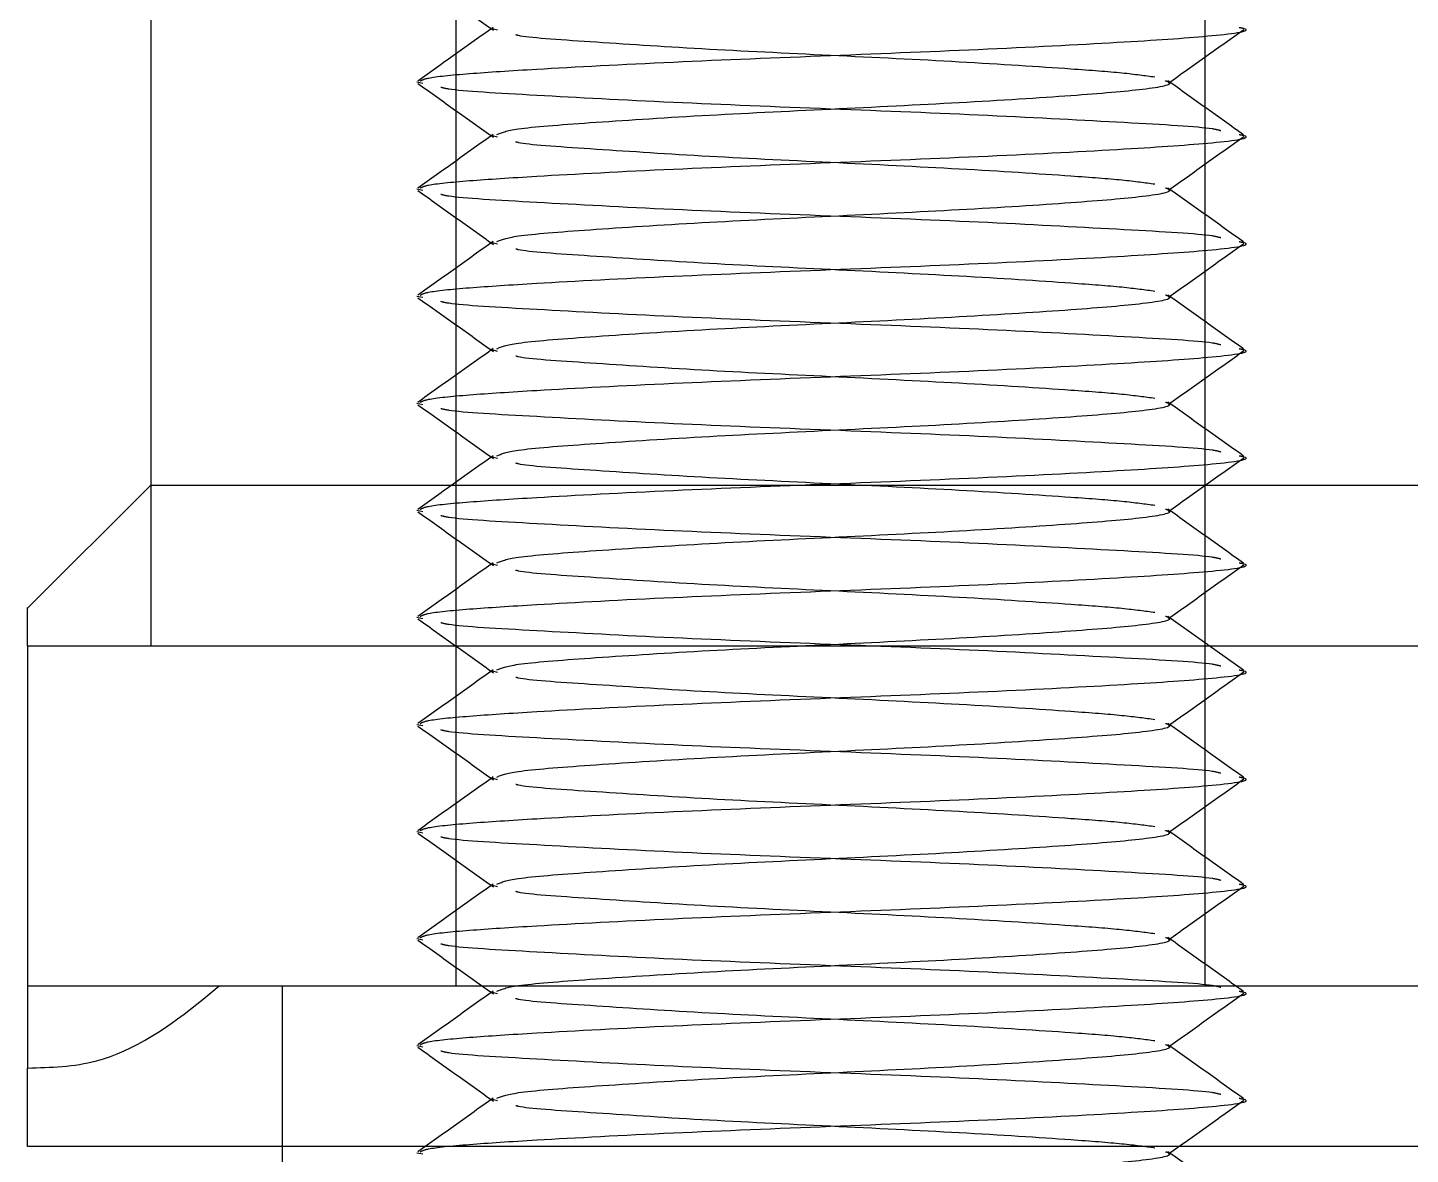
# Model space of a CAD drawing. Header units: metres. Extents: x 0 to 63075, y 0 to 44550.
# Drawn here: x 13856.6 to 13882.44, y 27117.81 to 27138.86 of the extents above; entities that cross this region are included whole.
import ezdxf

# ---------------------------------------------------------------- set-up
doc = ezdxf.new("R2010")
doc.units = ezdxf.units.M
doc.header["$LTSCALE"] = 75
doc.linetypes.add('HIDDEN2', pattern=[4.7625, 3.175, -1.5875])
for name, color, linetype in [('SDM', 7, 'Continuous'), ('SL4', 4, 'Continuous'), ('ST1', 7, 'HIDDEN2')]:
    doc.layers.add(name, color=color, linetype=linetype)

# ---------------------------------------------------------------- blocks, each defined once
blk = doc.blocks.new('A$Cb6dca9d5')
at = {"layer": 'SL4'}
for p, q in [((12.435, 411.544), (12.435, 390.544)), ((12.435, 390.544), (10.135, 388.244)), ((12.435, 390.544), (37.835, 390.544)), ((10.135, 387.544), (10.135, 381.194)), ((10.135, 387.544), (41.885, 387.544)), ((10.135, 381.194), (10.135, 379.657)), ((10.135, 381.194), (13.71, 381.194)), ((10.135, 381.194), (41.885, 381.194)), ((14.892, 381.194), (14.892, 378.194)), ((14.892, 378.194), (10.135, 378.194)), ((37.122, 378.194), (14.892, 378.194)), ((14.892, 378.194), (14.892, 86.437))]:
    blk.add_line(p, q, dxfattribs=at)
for points, knots in [([(10.135, 387.544), (10.135, 387.729), (10.135, 388.101), (10.135, 388.302), (10.135, 388.242), (10.135, 388.241)], [0, 0, 0, 0, 0.490595, 0.990835, 1, 1, 1, 1]), ([(32.209, 387.544), (32.187, 387.56), (32.158, 387.581), (32.128, 387.602), (32.119, 387.608)], [0, 0, 0, 0, 0.728224, 1, 1, 1, 1]), ([(10.135, 379.657), (10.567, 379.669), (11.721, 379.701), (12.895, 380.509), (13.611, 381.111), (13.71, 381.194)], [0, 0, 0, 0, 0.340267, 0.908995, 1, 1, 1, 1]), ([(10.135, 378.194), (10.135, 378.26), (10.135, 378.425), (10.135, 379.196), (10.135, 379.657)], [0, 0, 0, 0, 0.40124, 1, 1, 1, 1])]:
    blk.add_open_spline(points, degree=3, knots=knots, dxfattribs=at)
at = {"layer": 'ST1'}
for p, q in [((18.135, 412.544), (18.135, 387.544)), ((32.135, 387.544), (32.135, 412.544)), ((18.915, 399.042), (18.814, 399.069)), ((17.515, 398.046), (17.408, 398.069)), ((18.915, 397.042), (18.814, 397.069)), ((17.515, 396.046), (17.408, 396.069)), ((18.915, 395.042), (18.814, 395.069)), ((17.515, 394.046), (17.408, 394.069)), ((18.915, 393.042), (18.814, 393.069)), ((17.515, 392.046), (17.408, 392.069)), ((18.915, 391.042), (18.814, 391.069)), ((12.435, 390.544), (12.435, 387.544)), ((12.435, 390.544), (12.435, 387.544)), ((17.515, 390.046), (17.408, 390.069)), ((18.915, 389.042), (18.814, 389.069)), ((17.515, 388.046), (17.408, 388.069)), ((32.119, 387.608), (31.439, 388.093)), ((18.135, 387.544), (18.135, 381.194)), ((32.135, 381.194), (32.135, 387.544)), ((32.849, 387.088), (32.209, 387.544)), ((18.915, 387.042), (18.814, 387.069)), ((17.515, 386.046), (17.408, 386.069)), ((18.915, 385.042), (18.814, 385.069)), ((17.515, 384.046), (17.408, 384.069)), ((18.915, 383.042), (18.814, 383.069)), ((17.515, 382.046), (17.408, 382.069)), ((14.892, 381.194), (14.892, 378.194)), ((14.892, 381.194), (14.892, 86.437)), ((18.915, 381.042), (18.814, 381.069)), ((17.515, 380.046), (17.408, 380.069)), ((18.915, 379.042), (18.814, 379.069)), ((17.515, 378.046), (17.408, 378.069))]:
    blk.add_line(p, q, dxfattribs=at)
for points, knots in [([(17.426, 400.045), (17.661, 399.878), (18.131, 399.543), (18.601, 399.208), (18.836, 399.041)], [0, 0, 0, 0, 0.500089, 1, 1, 1, 1]), ([(18.831, 399.093), (18.596, 398.926), (18.127, 398.591), (17.658, 398.257), (17.423, 398.09)], [0, 0, 0, 0, 0.4999583, 1, 1, 1, 1]), ([(17.466, 398.09), (17.501, 398.109), (17.589, 398.159), (18.318, 398.231), (19.772, 398.325), (22.098, 398.448), (25.136, 398.569), (28.168, 398.689), (30.757, 398.825), (32.389, 398.938), (33.063, 399.032), (32.805, 399.082), (32.771, 399.088)], [0, 0, 0, 0, 0.055573, 0.142553, 0.229074, 0.356478, 0.480628, 0.604778, 0.732181, 0.854555, 0.980855, 1, 1, 1, 1]), ([(31.195, 398.163), (31.012, 398.188), (30.646, 398.239), (29.468, 398.328), (27.621, 398.448), (25.139, 398.569), (22.633, 398.689), (20.614, 398.826), (19.43, 398.902), (19.269, 398.949), (19.254, 398.953)], [0, 0, 0, 0, 0.098651, 0.197725, 0.357803, 0.513786, 0.669769, 0.829847, 0.983594, 1, 1, 1, 1]), ([(31.45, 398.053), (31.684, 398.221), (32.153, 398.555), (32.623, 398.889), (32.857, 399.056)], [0, 0, 0, 0, 0.499967, 1, 1, 1, 1]), ([(18.902, 397.092), (18.987, 397.128), (19.171, 397.206), (20.569, 397.312), (22.645, 397.448), (25.137, 397.569), (27.617, 397.689), (29.729, 397.825), (31.089, 397.938), (31.58, 398.033), (31.416, 398.084), (31.391, 398.092)], [0, 0, 0, 0, 0.1034259, 0.2257113, 0.3530321, 0.4770962, 0.6011602, 0.728481, 0.8507664, 0.976983, 1, 1, 1, 1]), ([(32.849, 397.088), (32.614, 397.256), (32.144, 397.591), (31.674, 397.926), (31.439, 398.093)], [0, 0, 0, 0, 0.500092, 1, 1, 1, 1]), ([(17.426, 398.045), (17.661, 397.878), (18.131, 397.543), (18.601, 397.208), (18.836, 397.041)], [0, 0, 0, 0, 0.5000892, 1, 1, 1, 1]), ([(32.429, 397.162), (32.384, 397.174), (32.181, 397.228), (30.682, 397.311), (28.187, 397.448), (25.135, 397.569), (22.082, 397.689), (19.591, 397.826), (18.1, 397.908), (17.898, 397.961), (17.857, 397.972)], [0, 0, 0, 0, 0.0430959, 0.1932977, 0.3496734, 0.5020562, 0.6544389, 0.8108146, 0.9610164, 1, 1, 1, 1]), ([(18.831, 397.093), (18.596, 396.926), (18.127, 396.591), (17.658, 396.257), (17.423, 396.09)], [0, 0, 0, 0, 0.4999583, 1, 1, 1, 1]), ([(17.466, 396.09), (17.501, 396.109), (17.589, 396.159), (18.318, 396.231), (19.772, 396.325), (22.098, 396.448), (25.136, 396.569), (28.168, 396.689), (30.757, 396.825), (32.389, 396.938), (33.063, 397.032), (32.805, 397.082), (32.771, 397.088)], [0, 0, 0, 0, 0.055573, 0.142553, 0.229074, 0.356478, 0.480628, 0.604778, 0.732181, 0.854555, 0.980855, 1, 1, 1, 1]), ([(31.45, 396.053), (31.684, 396.221), (32.153, 396.555), (32.623, 396.889), (32.857, 397.056)], [0, 0, 0, 0, 0.4999673, 1, 1, 1, 1]), ([(31.195, 396.163), (31.012, 396.188), (30.646, 396.239), (29.468, 396.328), (27.621, 396.448), (25.139, 396.569), (22.633, 396.689), (20.614, 396.826), (19.43, 396.902), (19.269, 396.949), (19.254, 396.953)], [0, 0, 0, 0, 0.098651, 0.197725, 0.357803, 0.513786, 0.669769, 0.829847, 0.983594, 1, 1, 1, 1]), ([(17.426, 396.045), (17.661, 395.878), (18.131, 395.543), (18.601, 395.208), (18.836, 395.041)], [0, 0, 0, 0, 0.500089, 1, 1, 1, 1]), ([(18.902, 395.092), (18.987, 395.128), (19.171, 395.206), (20.569, 395.312), (22.645, 395.448), (25.137, 395.569), (27.617, 395.689), (29.729, 395.825), (31.089, 395.938), (31.58, 396.033), (31.416, 396.084), (31.391, 396.092)], [0, 0, 0, 0, 0.1034259, 0.2257113, 0.3530321, 0.4770962, 0.6011602, 0.728481, 0.8507664, 0.976983, 1, 1, 1, 1]), ([(32.849, 395.088), (32.614, 395.256), (32.144, 395.591), (31.674, 395.926), (31.439, 396.093)], [0, 0, 0, 0, 0.500092, 1, 1, 1, 1]), ([(32.429, 395.162), (32.384, 395.174), (32.181, 395.228), (30.682, 395.311), (28.187, 395.448), (25.135, 395.569), (22.082, 395.689), (19.591, 395.826), (18.1, 395.908), (17.898, 395.961), (17.857, 395.972)], [0, 0, 0, 0, 0.043096, 0.193298, 0.349673, 0.502056, 0.654439, 0.810815, 0.961016, 1, 1, 1, 1]), ([(18.831, 395.093), (18.596, 394.926), (18.127, 394.591), (17.658, 394.257), (17.423, 394.09)], [0, 0, 0, 0, 0.499958, 1, 1, 1, 1]), ([(17.466, 394.09), (17.501, 394.109), (17.589, 394.159), (18.318, 394.231), (19.772, 394.325), (22.098, 394.448), (25.136, 394.569), (28.168, 394.689), (30.757, 394.825), (32.389, 394.938), (33.063, 395.032), (32.805, 395.082), (32.771, 395.088)], [0, 0, 0, 0, 0.055573, 0.142553, 0.229074, 0.356478, 0.480628, 0.604778, 0.732181, 0.854555, 0.980855, 1, 1, 1, 1]), ([(31.45, 394.053), (31.684, 394.221), (32.153, 394.555), (32.623, 394.889), (32.857, 395.056)], [0, 0, 0, 0, 0.4999673, 1, 1, 1, 1]), ([(31.195, 394.163), (31.012, 394.188), (30.646, 394.239), (29.468, 394.328), (27.621, 394.448), (25.139, 394.569), (22.633, 394.689), (20.614, 394.826), (19.43, 394.902), (19.269, 394.949), (19.254, 394.953)], [0, 0, 0, 0, 0.098651, 0.197725, 0.357803, 0.513786, 0.669769, 0.829847, 0.983594, 1, 1, 1, 1]), ([(17.426, 394.045), (17.661, 393.878), (18.131, 393.543), (18.601, 393.208), (18.836, 393.041)], [0, 0, 0, 0, 0.5000892, 1, 1, 1, 1]), ([(32.429, 393.162), (32.384, 393.174), (32.181, 393.228), (30.682, 393.311), (28.187, 393.448), (25.135, 393.569), (22.082, 393.689), (19.591, 393.826), (18.1, 393.908), (17.898, 393.961), (17.857, 393.972)], [0, 0, 0, 0, 0.043096, 0.193298, 0.349673, 0.502056, 0.654439, 0.810815, 0.961016, 1, 1, 1, 1]), ([(18.902, 393.092), (18.987, 393.128), (19.171, 393.206), (20.569, 393.312), (22.645, 393.448), (25.137, 393.569), (27.617, 393.689), (29.729, 393.825), (31.089, 393.938), (31.58, 394.033), (31.416, 394.084), (31.391, 394.092)], [0, 0, 0, 0, 0.103426, 0.225711, 0.353032, 0.477096, 0.60116, 0.728481, 0.850766, 0.976983, 1, 1, 1, 1]), ([(32.849, 393.088), (32.614, 393.256), (32.144, 393.591), (31.674, 393.926), (31.439, 394.093)], [0, 0, 0, 0, 0.500092, 1, 1, 1, 1]), ([(18.831, 393.093), (18.596, 392.926), (18.127, 392.591), (17.658, 392.257), (17.423, 392.09)], [0, 0, 0, 0, 0.499958, 1, 1, 1, 1]), ([(17.466, 392.09), (17.501, 392.109), (17.589, 392.159), (18.318, 392.231), (19.772, 392.325), (22.098, 392.448), (25.136, 392.569), (28.168, 392.689), (30.757, 392.825), (32.389, 392.938), (33.063, 393.032), (32.805, 393.082), (32.771, 393.088)], [0, 0, 0, 0, 0.055573, 0.142553, 0.229074, 0.356478, 0.480628, 0.604778, 0.732181, 0.854555, 0.980855, 1, 1, 1, 1]), ([(31.195, 392.163), (31.012, 392.188), (30.646, 392.239), (29.468, 392.328), (27.621, 392.448), (25.139, 392.569), (22.633, 392.689), (20.614, 392.826), (19.43, 392.902), (19.269, 392.949), (19.254, 392.953)], [0, 0, 0, 0, 0.098651, 0.197725, 0.357803, 0.513786, 0.669769, 0.829847, 0.983594, 1, 1, 1, 1]), ([(31.45, 392.053), (31.684, 392.221), (32.153, 392.555), (32.623, 392.889), (32.857, 393.056)], [0, 0, 0, 0, 0.499967, 1, 1, 1, 1]), ([(17.426, 392.045), (17.661, 391.878), (18.131, 391.543), (18.601, 391.208), (18.836, 391.041)], [0, 0, 0, 0, 0.500089, 1, 1, 1, 1]), ([(32.429, 391.162), (32.384, 391.174), (32.181, 391.228), (30.682, 391.311), (28.187, 391.448), (25.135, 391.569), (22.082, 391.689), (19.591, 391.826), (18.1, 391.908), (17.898, 391.961), (17.857, 391.972)], [0, 0, 0, 0, 0.043096, 0.193298, 0.349673, 0.502056, 0.654439, 0.810815, 0.961016, 1, 1, 1, 1]), ([(18.902, 391.092), (18.987, 391.128), (19.171, 391.206), (20.569, 391.312), (22.645, 391.448), (25.137, 391.569), (27.617, 391.689), (29.729, 391.825), (31.089, 391.938), (31.58, 392.033), (31.416, 392.084), (31.391, 392.092)], [0, 0, 0, 0, 0.103426, 0.225711, 0.353032, 0.477096, 0.60116, 0.728481, 0.850766, 0.976983, 1, 1, 1, 1]), ([(32.849, 391.088), (32.614, 391.256), (32.144, 391.591), (31.674, 391.926), (31.439, 392.093)], [0, 0, 0, 0, 0.500092, 1, 1, 1, 1]), ([(18.831, 391.093), (18.596, 390.926), (18.127, 390.591), (17.658, 390.257), (17.423, 390.09)], [0, 0, 0, 0, 0.4999583, 1, 1, 1, 1]), ([(17.466, 390.09), (17.501, 390.109), (17.589, 390.159), (18.318, 390.231), (19.772, 390.325), (22.098, 390.448), (25.136, 390.569), (28.168, 390.689), (30.757, 390.825), (32.389, 390.938), (33.063, 391.032), (32.805, 391.082), (32.771, 391.088)], [0, 0, 0, 0, 0.055573, 0.142553, 0.229074, 0.356478, 0.480628, 0.604778, 0.732181, 0.854555, 0.980855, 1, 1, 1, 1]), ([(31.195, 390.163), (31.012, 390.188), (30.646, 390.239), (29.468, 390.328), (27.621, 390.448), (25.139, 390.569), (22.633, 390.689), (20.614, 390.826), (19.43, 390.902), (19.269, 390.949), (19.254, 390.953)], [0, 0, 0, 0, 0.098651, 0.197725, 0.357803, 0.513786, 0.669769, 0.829847, 0.983594, 1, 1, 1, 1]), ([(31.45, 390.053), (31.684, 390.221), (32.153, 390.555), (32.623, 390.889), (32.857, 391.056)], [0, 0, 0, 0, 0.499967, 1, 1, 1, 1]), ([(18.902, 389.092), (18.987, 389.128), (19.171, 389.206), (20.569, 389.312), (22.645, 389.448), (25.137, 389.569), (27.617, 389.689), (29.729, 389.825), (31.089, 389.938), (31.58, 390.033), (31.416, 390.084), (31.391, 390.092)], [0, 0, 0, 0, 0.103426, 0.225711, 0.353032, 0.477096, 0.60116, 0.728481, 0.850766, 0.976983, 1, 1, 1, 1]), ([(32.849, 389.088), (32.614, 389.256), (32.144, 389.591), (31.674, 389.926), (31.439, 390.093)], [0, 0, 0, 0, 0.500092, 1, 1, 1, 1]), ([(17.426, 390.045), (17.661, 389.878), (18.131, 389.543), (18.601, 389.208), (18.836, 389.041)], [0, 0, 0, 0, 0.500089, 1, 1, 1, 1]), ([(32.429, 389.162), (32.384, 389.174), (32.181, 389.228), (30.682, 389.311), (28.187, 389.448), (25.135, 389.569), (22.082, 389.689), (19.591, 389.826), (18.1, 389.908), (17.898, 389.961), (17.857, 389.972)], [0, 0, 0, 0, 0.043096, 0.193298, 0.349673, 0.502056, 0.654439, 0.810815, 0.961016, 1, 1, 1, 1]), ([(18.831, 389.093), (18.596, 388.926), (18.127, 388.591), (17.658, 388.257), (17.423, 388.09)], [0, 0, 0, 0, 0.499958, 1, 1, 1, 1]), ([(17.466, 388.09), (17.501, 388.109), (17.589, 388.159), (18.318, 388.231), (19.772, 388.325), (22.098, 388.448), (25.136, 388.569), (28.168, 388.689), (30.757, 388.825), (32.389, 388.938), (33.063, 389.032), (32.805, 389.082), (32.771, 389.088)], [0, 0, 0, 0, 0.055573, 0.142553, 0.229074, 0.356478, 0.480628, 0.604778, 0.732181, 0.854555, 0.980855, 1, 1, 1, 1]), ([(31.45, 388.053), (31.684, 388.221), (32.153, 388.555), (32.623, 388.889), (32.857, 389.056)], [0, 0, 0, 0, 0.499967, 1, 1, 1, 1]), ([(31.195, 388.163), (31.012, 388.188), (30.646, 388.239), (29.468, 388.328), (27.621, 388.448), (25.139, 388.569), (22.633, 388.689), (20.614, 388.826), (19.43, 388.902), (19.269, 388.949), (19.254, 388.953)], [0, 0, 0, 0, 0.098651, 0.197725, 0.357803, 0.513786, 0.669769, 0.829847, 0.983594, 1, 1, 1, 1]), ([(17.426, 388.045), (17.661, 387.878), (18.131, 387.543), (18.601, 387.208), (18.836, 387.041)], [0, 0, 0, 0, 0.5000892, 1, 1, 1, 1]), ([(18.902, 387.092), (18.987, 387.128), (19.171, 387.206), (20.569, 387.312), (22.645, 387.448), (25.137, 387.569), (27.617, 387.689), (29.729, 387.825), (31.089, 387.938), (31.58, 388.033), (31.416, 388.084), (31.391, 388.092)], [0, 0, 0, 0, 0.103426, 0.225711, 0.353032, 0.477096, 0.60116, 0.728481, 0.850766, 0.976983, 1, 1, 1, 1]), ([(32.429, 387.162), (32.384, 387.174), (32.181, 387.228), (30.682, 387.311), (28.187, 387.448), (25.135, 387.569), (22.082, 387.689), (19.591, 387.826), (18.1, 387.908), (17.898, 387.961), (17.857, 387.972)], [0, 0, 0, 0, 0.043096, 0.193298, 0.349673, 0.502056, 0.654439, 0.810815, 0.961016, 1, 1, 1, 1]), ([(18.831, 387.093), (18.596, 386.926), (18.127, 386.591), (17.658, 386.257), (17.423, 386.09)], [0, 0, 0, 0, 0.499958, 1, 1, 1, 1]), ([(17.466, 386.09), (17.501, 386.109), (17.589, 386.159), (18.318, 386.231), (19.772, 386.325), (22.098, 386.448), (25.136, 386.569), (28.168, 386.689), (30.757, 386.825), (32.389, 386.938), (33.063, 387.032), (32.805, 387.082), (32.771, 387.088)], [0, 0, 0, 0, 0.055573, 0.142553, 0.229074, 0.356478, 0.480628, 0.604778, 0.732181, 0.854555, 0.980855, 1, 1, 1, 1]), ([(31.45, 386.053), (31.684, 386.221), (32.153, 386.555), (32.623, 386.889), (32.857, 387.056)], [0, 0, 0, 0, 0.499967, 1, 1, 1, 1]), ([(31.195, 386.163), (31.012, 386.188), (30.646, 386.239), (29.468, 386.328), (27.621, 386.448), (25.139, 386.569), (22.633, 386.689), (20.614, 386.826), (19.43, 386.902), (19.269, 386.949), (19.254, 386.953)], [0, 0, 0, 0, 0.098651, 0.197725, 0.357803, 0.513786, 0.669769, 0.829847, 0.983594, 1, 1, 1, 1]), ([(17.426, 386.045), (17.661, 385.878), (18.131, 385.543), (18.601, 385.208), (18.836, 385.041)], [0, 0, 0, 0, 0.5000892, 1, 1, 1, 1]), ([(32.429, 385.162), (32.384, 385.174), (32.181, 385.228), (30.682, 385.311), (28.187, 385.448), (25.135, 385.569), (22.082, 385.689), (19.591, 385.826), (18.1, 385.908), (17.898, 385.961), (17.857, 385.972)], [0, 0, 0, 0, 0.043096, 0.193298, 0.349673, 0.502056, 0.654439, 0.810815, 0.961016, 1, 1, 1, 1]), ([(18.902, 385.092), (18.987, 385.128), (19.171, 385.206), (20.569, 385.312), (22.645, 385.448), (25.137, 385.569), (27.617, 385.689), (29.729, 385.825), (31.089, 385.938), (31.58, 386.033), (31.416, 386.084), (31.391, 386.092)], [0, 0, 0, 0, 0.103426, 0.225711, 0.353032, 0.477096, 0.60116, 0.728481, 0.850766, 0.976983, 1, 1, 1, 1]), ([(32.849, 385.088), (32.614, 385.256), (32.144, 385.591), (31.674, 385.926), (31.439, 386.093)], [0, 0, 0, 0, 0.500092, 1, 1, 1, 1]), ([(18.831, 385.093), (18.596, 384.926), (18.127, 384.591), (17.658, 384.257), (17.423, 384.09)], [0, 0, 0, 0, 0.499958, 1, 1, 1, 1]), ([(17.466, 384.09), (17.501, 384.109), (17.589, 384.159), (18.318, 384.231), (19.772, 384.325), (22.098, 384.448), (25.136, 384.569), (28.168, 384.689), (30.757, 384.825), (32.389, 384.938), (33.063, 385.032), (32.805, 385.082), (32.771, 385.088)], [0, 0, 0, 0, 0.055573, 0.142553, 0.229074, 0.356478, 0.480628, 0.604778, 0.732181, 0.854555, 0.980855, 1, 1, 1, 1]), ([(31.195, 384.163), (31.012, 384.188), (30.646, 384.239), (29.468, 384.328), (27.621, 384.448), (25.139, 384.569), (22.633, 384.689), (20.614, 384.826), (19.43, 384.902), (19.269, 384.949), (19.254, 384.953)], [0, 0, 0, 0, 0.098651, 0.197725, 0.357803, 0.513786, 0.669769, 0.829847, 0.983594, 1, 1, 1, 1]), ([(31.45, 384.053), (31.684, 384.221), (32.153, 384.555), (32.623, 384.889), (32.857, 385.056)], [0, 0, 0, 0, 0.4999673, 1, 1, 1, 1]), ([(17.426, 384.045), (17.661, 383.878), (18.131, 383.543), (18.601, 383.208), (18.836, 383.041)], [0, 0, 0, 0, 0.5000892, 1, 1, 1, 1]), ([(32.429, 383.162), (32.384, 383.174), (32.181, 383.228), (30.682, 383.311), (28.187, 383.448), (25.135, 383.569), (22.082, 383.689), (19.591, 383.826), (18.1, 383.908), (17.898, 383.961), (17.857, 383.972)], [0, 0, 0, 0, 0.043096, 0.193298, 0.349673, 0.502056, 0.654439, 0.810815, 0.961016, 1, 1, 1, 1]), ([(18.902, 383.092), (18.987, 383.128), (19.171, 383.206), (20.569, 383.312), (22.645, 383.448), (25.137, 383.569), (27.617, 383.689), (29.729, 383.825), (31.089, 383.938), (31.58, 384.033), (31.416, 384.084), (31.391, 384.092)], [0, 0, 0, 0, 0.103426, 0.225711, 0.353032, 0.477096, 0.60116, 0.728481, 0.850766, 0.976983, 1, 1, 1, 1]), ([(32.849, 383.088), (32.614, 383.256), (32.144, 383.591), (31.674, 383.926), (31.439, 384.093)], [0, 0, 0, 0, 0.500092, 1, 1, 1, 1]), ([(18.831, 383.093), (18.596, 382.926), (18.127, 382.591), (17.658, 382.257), (17.423, 382.09)], [0, 0, 0, 0, 0.499958, 1, 1, 1, 1]), ([(17.466, 382.09), (17.501, 382.109), (17.589, 382.159), (18.318, 382.231), (19.772, 382.325), (22.098, 382.448), (25.136, 382.569), (28.168, 382.689), (30.757, 382.825), (32.389, 382.938), (33.063, 383.032), (32.805, 383.082), (32.771, 383.088)], [0, 0, 0, 0, 0.055573, 0.142553, 0.229074, 0.356478, 0.480628, 0.604778, 0.732181, 0.854555, 0.980855, 1, 1, 1, 1]), ([(31.195, 382.163), (31.012, 382.188), (30.646, 382.239), (29.468, 382.328), (27.621, 382.448), (25.139, 382.569), (22.633, 382.689), (20.614, 382.826), (19.43, 382.902), (19.269, 382.949), (19.254, 382.953)], [0, 0, 0, 0, 0.098651, 0.197725, 0.357803, 0.513786, 0.669769, 0.829847, 0.983594, 1, 1, 1, 1]), ([(31.45, 382.053), (31.684, 382.221), (32.153, 382.555), (32.623, 382.889), (32.857, 383.056)], [0, 0, 0, 0, 0.499967, 1, 1, 1, 1]), ([(18.902, 381.092), (18.987, 381.128), (19.171, 381.206), (20.569, 381.312), (22.645, 381.448), (25.137, 381.569), (27.617, 381.689), (29.729, 381.825), (31.089, 381.938), (31.58, 382.033), (31.416, 382.084), (31.391, 382.092)], [0, 0, 0, 0, 0.103426, 0.225711, 0.353032, 0.477096, 0.60116, 0.728481, 0.850766, 0.976983, 1, 1, 1, 1]), ([(32.849, 381.088), (32.614, 381.256), (32.144, 381.591), (31.674, 381.926), (31.439, 382.093)], [0, 0, 0, 0, 0.500092, 1, 1, 1, 1]), ([(17.426, 382.045), (17.661, 381.878), (18.131, 381.543), (18.601, 381.208), (18.836, 381.041)], [0, 0, 0, 0, 0.500089, 1, 1, 1, 1]), ([(32.429, 381.162), (32.384, 381.174), (32.181, 381.228), (30.682, 381.311), (28.187, 381.448), (25.135, 381.569), (22.082, 381.689), (19.591, 381.826), (18.1, 381.908), (17.898, 381.961), (17.857, 381.972)], [0, 0, 0, 0, 0.043096, 0.193298, 0.349673, 0.502056, 0.654439, 0.810815, 0.961016, 1, 1, 1, 1]), ([(18.831, 381.093), (18.596, 380.926), (18.127, 380.591), (17.658, 380.257), (17.423, 380.09)], [0, 0, 0, 0, 0.499958, 1, 1, 1, 1]), ([(17.466, 380.09), (17.501, 380.109), (17.589, 380.159), (18.318, 380.231), (19.772, 380.325), (22.098, 380.448), (25.136, 380.569), (28.168, 380.689), (30.757, 380.825), (32.389, 380.938), (33.063, 381.032), (32.805, 381.082), (32.771, 381.088)], [0, 0, 0, 0, 0.055573, 0.142553, 0.229074, 0.356478, 0.480628, 0.604778, 0.732181, 0.854555, 0.980855, 1, 1, 1, 1]), ([(31.45, 380.053), (31.684, 380.221), (32.153, 380.555), (32.623, 380.889), (32.857, 381.056)], [0, 0, 0, 0, 0.4999673, 1, 1, 1, 1]), ([(31.195, 380.163), (31.012, 380.188), (30.646, 380.239), (29.468, 380.328), (27.621, 380.448), (25.139, 380.569), (22.633, 380.689), (20.614, 380.826), (19.43, 380.902), (19.269, 380.949), (19.254, 380.953)], [0, 0, 0, 0, 0.098651, 0.197725, 0.357803, 0.513786, 0.669769, 0.829847, 0.983594, 1, 1, 1, 1]), ([(17.426, 380.045), (17.661, 379.878), (18.131, 379.543), (18.601, 379.208), (18.836, 379.041)], [0, 0, 0, 0, 0.5000892, 1, 1, 1, 1]), ([(18.902, 379.092), (18.987, 379.128), (19.171, 379.206), (20.569, 379.312), (22.645, 379.448), (25.137, 379.569), (27.617, 379.689), (29.729, 379.825), (31.089, 379.938), (31.58, 380.033), (31.416, 380.084), (31.391, 380.092)], [0, 0, 0, 0, 0.103426, 0.225711, 0.353032, 0.477096, 0.60116, 0.728481, 0.850766, 0.976983, 1, 1, 1, 1]), ([(32.849, 379.088), (32.614, 379.256), (32.144, 379.591), (31.674, 379.926), (31.439, 380.093)], [0, 0, 0, 0, 0.500092, 1, 1, 1, 1]), ([(32.429, 379.162), (32.384, 379.174), (32.181, 379.228), (30.682, 379.311), (28.187, 379.448), (25.135, 379.569), (22.082, 379.689), (19.591, 379.826), (18.1, 379.908), (17.898, 379.961), (17.857, 379.972)], [0, 0, 0, 0, 0.043096, 0.193298, 0.349673, 0.502056, 0.654439, 0.810815, 0.961016, 1, 1, 1, 1]), ([(18.831, 379.093), (18.596, 378.926), (18.127, 378.591), (17.658, 378.257), (17.423, 378.09)], [0, 0, 0, 0, 0.499958, 1, 1, 1, 1]), ([(17.466, 378.09), (17.501, 378.109), (17.589, 378.159), (18.318, 378.231), (19.772, 378.325), (22.098, 378.448), (25.136, 378.569), (28.168, 378.689), (30.757, 378.825), (32.389, 378.938), (33.063, 379.032), (32.805, 379.082), (32.771, 379.088)], [0, 0, 0, 0, 0.055573, 0.142553, 0.229074, 0.356478, 0.480628, 0.604778, 0.732181, 0.854555, 0.980855, 1, 1, 1, 1]), ([(31.45, 378.053), (31.684, 378.221), (32.153, 378.555), (32.623, 378.889), (32.857, 379.056)], [0, 0, 0, 0, 0.499967, 1, 1, 1, 1]), ([(31.195, 378.163), (31.012, 378.188), (30.646, 378.239), (29.468, 378.328), (27.621, 378.448), (25.139, 378.569), (22.633, 378.689), (20.614, 378.826), (19.43, 378.902), (19.269, 378.949), (19.254, 378.953)], [0, 0, 0, 0, 0.098651, 0.197725, 0.357803, 0.513786, 0.669769, 0.829847, 0.983594, 1, 1, 1, 1]), ([(18.902, 377.092), (18.987, 377.128), (19.171, 377.206), (20.569, 377.312), (22.645, 377.448), (25.137, 377.569), (27.617, 377.689), (29.729, 377.825), (31.089, 377.938), (31.58, 378.033), (31.416, 378.084), (31.391, 378.092)], [0, 0, 0, 0, 0.103426, 0.225711, 0.353032, 0.477096, 0.60116, 0.728481, 0.850766, 0.976983, 1, 1, 1, 1]), ([(32.849, 377.088), (32.614, 377.256), (32.144, 377.591), (31.674, 377.926), (31.439, 378.093)], [0, 0, 0, 0, 0.5000921, 1, 1, 1, 1])]:
    blk.add_open_spline(points, degree=3, knots=knots, dxfattribs=at)

msp = doc.modelspace()

# ---------------------------------------------------------------- block references
at = {"layer": 'SDM'}
msp.add_blockref('A$Cb6dca9d5', (13846.469, 26739.769), dxfattribs=at)

doc.saveas('drawing.dxf')
